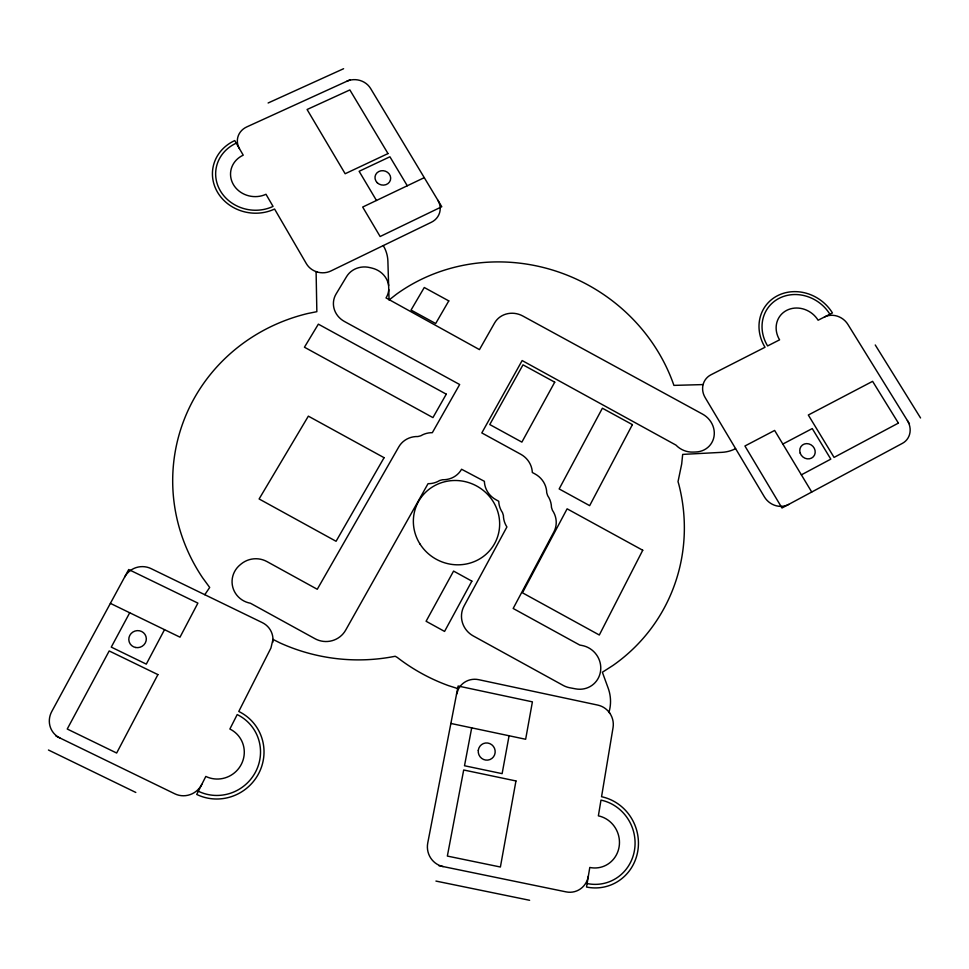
<?xml version="1.0" encoding="UTF-8"?>
<svg xmlns="http://www.w3.org/2000/svg" width="969" height="969" viewBox="0 0 969 969"><rect width="100%" height="100%" fill="white"/><g stroke="black" fill="none" stroke-linecap="round" stroke-linejoin="round"><path stroke-width="1.45" d="M198.33 791.225A43.133 42.176 -38.9 0 0 255.852 771.397A43.133 42.176 -38.9 0 0 237.199 714.577L229.871 729.027A26.684 26.09 -38.9 0 1 241.402 764.178A26.684 26.09 -38.9 0 1 205.828 776.435L196.707 794.435A46.694 45.652 -38.9 0 0 258.965 772.971A46.694 45.652 -38.9 0 0 238.774 711.464L270.932 648.031L272.979 639.395L279.944 642.895A182.717 175.353 13.8 0 0 395.182 656.267L397.193 657.382A181.53 173.693 31.4 0 0 448.453 685.616L458.507 688.826M388.751 289.574L388.654 290.652A21.342 19.78 14.3 0 1 386.025 297.919L479.461 349.615L494.59 322.968A21.197 19.695 24.1 0 1 522.8 316.003L702.573 414.126A21.318 19.707 37.1 0 1 713.996 436.668A21.318 19.707 37.1 0 1 695.754 451.99A52.35 48.244 35.6 0 1 690.715 452.051A21.33 19.719 37 0 1 675.95 445.098L522.146 360.553L481.811 432.925L520.777 454.267A21.693 20.603 29.1 0 1 532.199 470.898L532.308 472.484L535.13 474.023A21.742 20.688 31.3 0 1 546.734 492.785L547.655 495.619A21.79 20.761 32.5 0 1 551.47 507.381L552.391 510.227A21.839 20.833 33.9 0 1 553.88 531.945L513.17 608.471L579.753 645.051L582.115 645.499A22.42 21.536 50.5 0 1 600.538 671.287A22.42 21.536 50.5 0 1 575.683 688.874L569.772 687.76A22.42 21.548 50.3 0 1 563.074 685.349L473.26 635.943A22.263 21.633 38.6 0 1 464.042 606.073L506.92 526.942L506.06 525.549A21.839 20.833 32.8 0 1 503.396 515.484L502.487 512.625A21.79 20.761 31.5 0 1 498.853 502.875L498.756 501.276L495.922 499.713A21.73 20.676 29.1 0 1 484.488 482.901L484.391 481.314L461.571 469.25A21.754 20.737 22.5 0 1 442.518 479.74L439.623 480.515A21.79 20.797 21.2 0 1 429.691 483.652L428.044 483.676L345.654 630.165A22.541 22.142 6.5 0 1 314.961 638.692L250.45 603.239A22.638 22.008 -4 0 1 232.766 587.166A22.638 22.008 -4 0 1 240.264 564.709A36.701 35.744 -3.6 0 1 243.171 562.504A22.638 21.996 -3.8 0 1 266.972 561.584L317.263 589.273L398.78 446.903A21.79 20.797 20.1 0 1 417.918 436.534L420.812 435.784A21.754 20.724 21.4 0 1 430.696 432.719L432.319 432.707L459.657 384.523L344.443 321.478A21.427 19.925 13.5 0 1 336.086 293.995L346.599 276.577A21.342 19.78 14.1 0 1 370.037 267.638A46.379 43.169 13.9 0 1 374.409 268.837A21.342 19.78 14.3 0 1 388.533 284.838L388.63 285.576M509.076 735.762L502.124 773.65L464.502 765.752L471.697 727.852M456.52 694.301L458.543 688.741A19.223 18.799 52.2 0 1 478.698 679.681L597.764 705.093A19.271 18.484 57.3 0 1 613.05 727.598L601.555 796.724A46.306 44.223 70 0 1 637.808 850.976A46.306 44.223 70 0 1 586.536 887.035L589.794 867.461A26.466 25.267 70 0 0 619.106 846.858A26.466 25.267 70 0 0 598.37 815.85L600.986 800.115A42.781 40.855 70 0 1 634.489 850.237A42.781 40.855 70 0 1 587.117 883.546M703.094 384.584L673.915 385.383A178.877 168.897 26.9 0 0 396.418 294.237L389.066 300.015L387.891 261.194A36.156 33.358 13.3 0 0 384.778 248.391L383.276 245.581M164.524 629.668L146.295 664.128L111.265 647.11L129.713 612.771M204.786 594.687L209.692 587.468L202.545 577.694A182.717 175.353 13.8 0 1 307.754 313.508L316.851 311.679L316.1 271.586L317.166 271.986M735.58 448.599L734.865 449.01A36.071 33.188 37.4 0 1 721.869 452.341L682.673 454.4L681.691 464.006L678.021 481.654L678.736 484.052A181.53 173.693 31.4 0 1 612.941 665.473L602.367 672.244L608.157 688.099A38.36 36.907 54.4 0 1 609.549 710.023L608.944 712.167L609.84 713.305M801.375 474.834L830.808 459.136L812.252 428.564L782.831 444.056M424.277 177.654L362.685 207.051L380.139 236.521L441.779 206.736L370.594 88.47A17.599 15.758 13.6 0 0 346.817 81.263M350.221 79.724L246.792 126.903A17.951 16.194 8.9 0 0 239.464 148.669M268.122 102.993L343.607 68.714M438.872 865.692L566.114 891.88A20.022 19.15 74.1 0 0 588.353 876.146M435.941 881.075L529.619 900.286M450.876 723.455L525.646 739.262L532.405 701.847L458.119 686.028L427.753 842.969A19.986 19.465 83.2 0 0 443.136 866.577M110.381 603.372L180.004 637.178L197.894 603.118L128.72 569.542L51.757 711.525A20.422 19.489 -31.7 0 0 59.921 737.978M55.96 736.052L174.795 793.805A20.252 19.671 -41.3 0 0 201.782 784.418M48.45 750.006L135.817 792.46M875.249 344.976L920.55 417.966M909.455 423.889L847.899 324.421A17.648 15.807 37.5 0 0 824.486 316.984M811.731 492.034L774.631 430.442L744.931 445.994L781.995 507.998L902.418 443.342A17.939 16.098 42.5 0 0 907.384 420.534M407.283 185.769L389.913 156.784L359.124 171.295L376.469 200.474M236.254 143.17A38.905 35.296 8.5 0 0 220.29 190.748A38.905 35.296 8.5 0 0 273.052 206.409L265.99 194.272A24.068 21.839 8.5 0 1 233.396 184.57A24.068 21.839 8.5 0 1 243.231 155.161L234.752 140.578A42.115 38.215 8.5 0 0 217.444 192.092A42.115 38.215 8.5 0 0 274.578 209.038L306.337 263.629A18.12 16.703 11.5 0 0 330.95 270.945L431.362 222.264A17.793 16.243 17.1 0 0 437.879 200.256M829.9 314.235A38.094 34.278 36.5 0 0 779.246 298.246A38.094 34.278 36.5 0 0 767.605 345.945L779.585 339.84A23.559 21.209 36.5 0 1 786.767 310.322A23.559 21.209 36.5 0 1 818.115 320.23L832.444 312.939A41.231 37.113 36.5 0 0 777.622 295.654A41.231 37.113 36.5 0 0 765.013 347.265L710.967 374.785A17.939 16.437 36.3 0 0 705.141 397.569L764.371 496.843A18.241 16.752 42.7 0 0 788.633 504.437M272.761 642.35A19.416 19.005 -11.8 0 0 262.296 622.619L151.031 568.597A19.61 18.811 -15.2 0 0 124.662 577.027M515.956 780.953L500.392 867.013L447.351 856.075L463.691 769.992L515.956 780.953M642.738 550.247L599.314 635.01L522.461 592.798L567.119 508.822L642.738 550.247M157.899 674.606L116.655 753.034L67.236 729.015L109.194 650.95L157.899 674.606M632.406 424.628L589.661 505.648L559.161 488.933L602.379 408.215L632.406 424.628M471.867 581.134L444.565 631.425L426.094 621.262L453.577 571.08L471.867 581.134M554.728 382.174L521.879 442.118L489.769 424.543L522.994 364.841L554.728 382.174M446.273 394.165L432.937 417.603L304.436 347.217L318.353 324.155L446.273 394.165M384.075 457.683L336.073 541.283L259.111 498.962L308.348 416.149L384.075 457.683M448.792 300.899L435.675 323.525L411.038 310.068L424.265 287.502L448.792 300.899M898.396 423.102L834.067 457.404L808.316 415.023L872.609 381.338L898.396 423.102M388 153.574L345.158 173.742L307.088 109.509L349.857 89.935L388 153.574M377.232 182.717A7.897 7.183 14.9 0 0 390.398 180.161A7.897 7.183 14.9 0 0 380.865 170.823A7.897 7.183 14.9 0 0 377.232 182.717M800.176 453.092A8.043 7.328 41.6 0 0 813.33 456.774A8.043 7.328 41.6 0 0 808.933 443.911A8.043 7.328 41.6 0 0 800.176 453.092M135.648 647.498A8.806 8.479 -21.2 0 0 145.931 636.391A8.806 8.479 -21.2 0 0 131.118 633.52A8.806 8.479 -21.2 0 0 135.648 647.498M478.286 750.357A8.648 8.442 63.5 0 0 490.035 759.526A8.648 8.442 63.5 0 0 491.804 744.773A8.648 8.442 63.5 0 0 478.286 750.357M420.098 544.166A43.484 41.824 26.8 0 0 494.771 543.306A43.484 41.824 26.8 0 0 454.643 480.491A43.484 41.824 26.8 0 0 420.098 544.166"/></g></svg>
